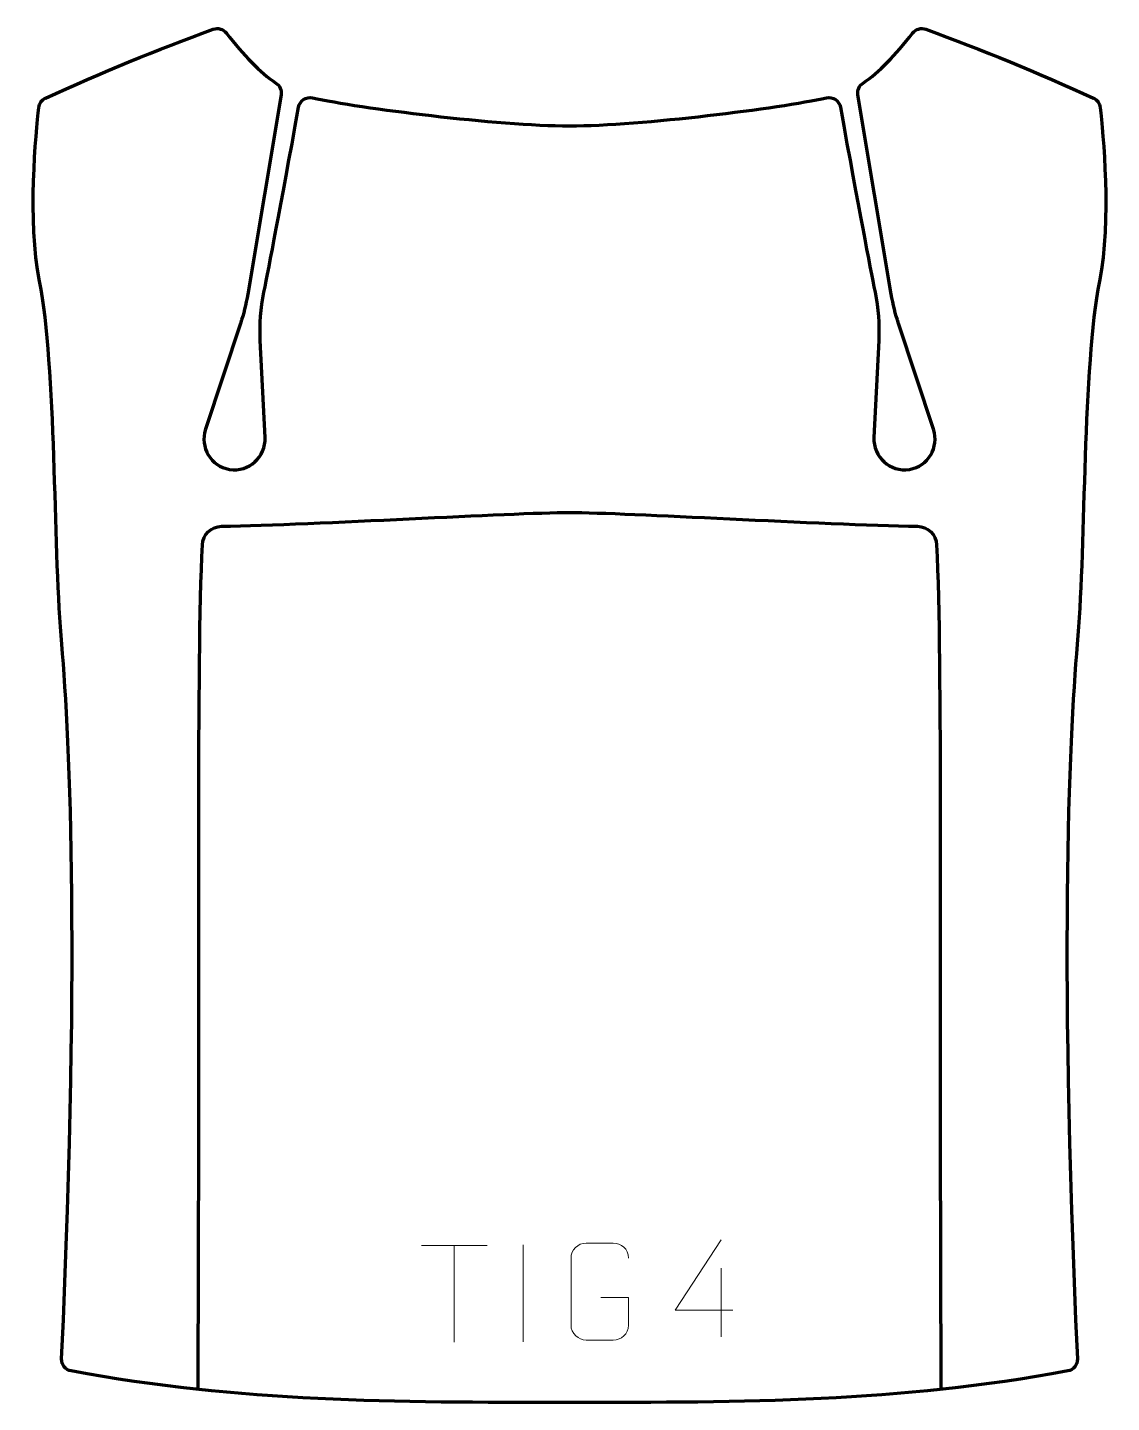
# Model space of a CAD drawing. Header units: millimetres. Extents: x -140 to 140, y -177 to 177.
import ezdxf

# ---------------------------------------------------------------- set-up
doc = ezdxf.new("R2010")
doc.units = ezdxf.units.MM
doc.header["$MEASUREMENT"] = 0
for name, color, linetype in [('layer 1', 7, 'Continuous'), ('layer 2', 7, 'Continuous'), ('layer 3', 7, 'Continuous')]:
    doc.layers.add(name, color=color, linetype=linetype)

msp = doc.modelspace()

# ---------------------------------------------------------------- linework, layer by layer
at = {"layer": 'layer 1', "color": 250, "lineweight": 9}
for points in [[(-38.1712, -136.5421), (-38.1712, -136.5421), (-21.184, -136.5421), (-21.184, -136.5421)], [(-29.6774, -161.4721), (-29.6774, -161.4721), (-29.6774, -136.5186), (-29.6774, -136.5186)], [(-11.9402, -136.4067), (-11.9402, -136.4067), (-11.9402, -161.3808), (-11.9402, -161.3808)], [(39.0932, -142.4092), (39.0932, -142.4092), (39.0932, -160.0739), (39.0932, -160.0739)]]:
    msp.add_open_spline(points, degree=3, dxfattribs=at)
for points, knots in [([(8.065, -149.9194), (8.065, -149.9194), (15.2331, -149.9194), (15.2331, -149.9194), (15.2331, -149.9194), (15.2331, -149.9194), (15.2331, -157.0875), (15.2331, -157.0875), (15.2331, -157.0875), (15.0934, -159.4109), (13.4162, -160.8905), (11.2684, -160.9013), (11.2684, -160.9013), (8.9366, -160.9009), (6.6046, -160.9009), (4.2731, -160.9013), (4.2731, -160.9013), (2.3482, -161.0067), (0.376, -159.1222), (0.3872, -157.1049), (0.3872, -157.1049), (0.3876, -151.3348), (0.3876, -145.5651), (0.3872, -139.7958), (0.3872, -139.7958), (0.3914, -137.6577), (2.1382, -135.9385), (4.2905, -135.9519), (4.2905, -135.9519), (6.6162, -135.9519), (8.9423, -135.9519), (11.2684, -135.9519), (11.2684, -135.9519), (13.2151, -135.9165), (15.2065, -137.408), (15.2331, -139.8457)], [0, 0, 0, 0, 0.1, 0.1, 0.1, 0.1, 0.2, 0.2, 0.2, 0.2, 0.3, 0.3, 0.3, 0.3, 0.4, 0.4, 0.4, 0.4, 0.5, 0.5, 0.5, 0.5, 0.6, 0.6, 0.6, 0.6, 0.7, 0.7, 0.7, 0.7, 0.8, 0.8, 0.8, 0.8, 1, 1, 1, 1]), ([(42.0373, -153.1703), (42.0373, -153.1703), (27.2156, -153.1703), (27.2156, -153.1703), (27.2156, -153.1703), (27.2156, -153.1703), (39.0932, -135.0998), (39.0932, -135.0998)], [0, 0, 0, 0, 0.33333333, 0.33333333, 0.33333333, 0.33333333, 1, 1, 1, 1])]:
    msp.add_open_spline(points, degree=3, knots=knots, dxfattribs=at)
at = {"layer": 'layer 2', "color": 230, "lineweight": 200}
msp.add_open_spline([(-0.0002, 151.9407), (-18.4938, 151.9407), (-54.2161, 156.5054), (-66.1869, 159.1622), (-66.1869, 159.1622), (-67.8471, 159.5305), (-69.4776, 158.4355), (-69.7814, 156.7541), (-69.7814, 156.7541), (-74.5979, 130.094), (-77.3255, 115.996), (-78.7211, 109.0515), (-78.7211, 109.0515), (-79.5406, 104.9752), (-79.8521, 100.8156), (-79.6507, 96.662), (-79.6507, 96.662), (-79.6507, 96.662), (-78.4368, 71.6257), (-78.4368, 71.6257), (-78.4368, 71.6257), (-78.1927, 66.5922), (-82.6267, 62.6126), (-87.5762, 63.4232), (-87.5762, 63.4232), (-92.3645, 64.2075), (-95.3172, 69.1118), (-93.7872, 73.7385), (-93.7872, 73.7385), (-93.7872, 73.7385), (-84.7702, 100.9983), (-84.7702, 100.9983), (-84.7702, 100.9983), (-83.9571, 103.4575), (-83.334, 105.976), (-82.9072, 108.5319), (-82.9072, 108.5319), (-82.9072, 108.5319), (-74.3195, 159.9531), (-74.3195, 159.9531), (-74.3195, 159.9531), (-74.1237, 161.1268), (-74.6345, 162.3005), (-75.6191, 162.9613), (-75.6191, 162.9613), (-79.7156, 165.7094), (-83.993, 170.1576), (-88.4003, 175.8284), (-88.4003, 175.8284), (-89.2014, 176.86), (-90.5688, 177.2671), (-91.793, 176.8207), (-91.793, 176.8207), (-106.3112, 171.5327), (-120.7158, 165.6137), (-135.0043, 159.055), (-135.0043, 159.055), (-135.9636, 158.6143), (-136.6218, 157.701), (-136.739, 156.6476), (-136.739, 156.6476), (-137.4466, 150.2849), (-139.6331, 127.4439), (-136.5396, 111.8999), (-136.5396, 111.8999), (-132.1571, 89.8773), (-132.9537, 43.8302), (-130.9615, 20.6063), (-130.9615, 20.6063), (-128.9853, -2.4331), (-125.8325, -56.9983), (-130.8397, -165.7713), (-130.8397, -165.7713), (-130.909, -167.2744), (-129.866, -168.6055), (-128.3933, -168.8778), (-128.3933, -168.8778), (-84.4495, -176.9998), (-45.5565, -176.9998), (-0.0002, -176.9998), (-0.0002, -176.9998), (45.5561, -176.9998), (84.4492, -176.9998), (128.3934, -168.8778), (128.3934, -168.8778), (129.8661, -168.6055), (130.909, -167.2744), (130.8395, -165.7713), (130.8395, -165.7713), (125.8325, -56.9983), (128.9849, -2.4331), (130.9615, 20.6063), (130.9615, 20.6063), (132.9533, 43.8302), (132.1567, 89.8773), (136.5397, 111.8999), (136.5397, 111.8999), (139.6328, 127.4439), (137.4466, 150.2849), (136.739, 156.6476), (136.739, 156.6476), (136.6219, 157.701), (135.9636, 158.6143), (135.004, 159.055), (135.004, 159.055), (120.7154, 165.6137), (106.3112, 171.5327), (91.793, 176.8207), (91.793, 176.8207), (90.5685, 177.2671), (89.2016, 176.86), (88.3999, 175.8284), (88.3999, 175.8284), (83.9927, 170.1576), (79.7153, 165.7094), (75.6188, 162.9613), (75.6188, 162.9613), (74.6342, 162.3005), (74.1237, 161.1268), (74.3195, 159.9531), (74.3195, 159.9531), (74.3195, 159.9531), (82.9068, 108.5319), (82.9068, 108.5319), (82.9068, 108.5319), (83.3337, 105.976), (83.9567, 103.4575), (84.77, 100.9983), (84.77, 100.9983), (84.77, 100.9983), (93.7869, 73.7385), (93.7869, 73.7385), (93.7869, 73.7385), (95.3172, 69.1118), (92.3645, 64.2075), (87.5759, 63.4232), (87.5759, 63.4232), (82.6264, 62.6126), (78.1923, 66.5922), (78.4364, 71.6257), (78.4364, 71.6257), (78.4364, 71.6257), (79.6507, 96.662), (79.6507, 96.662), (79.6507, 96.662), (79.8522, 100.8156), (79.5403, 104.9752), (78.7211, 109.0515), (78.7211, 109.0515), (77.3252, 115.996), (74.5975, 130.094), (69.781, 156.7541), (69.781, 156.7541), (69.4773, 158.4355), (67.8468, 159.5305), (66.1866, 159.1622), (66.1866, 159.1622), (54.2158, 156.5054), (18.4935, 151.9407), (-0.0002, 151.9407)], degree=3, knots=[0, 0, 0, 0, 0.02439024, 0.02439024, 0.02439024, 0.02439024, 0.04878049, 0.04878049, 0.04878049, 0.04878049, 0.07317073, 0.07317073, 0.07317073, 0.07317073, 0.09756098, 0.09756098, 0.09756098, 0.09756098, 0.12195122, 0.12195122, 0.12195122, 0.12195122, 0.14634146, 0.14634146, 0.14634146, 0.14634146, 0.17073171, 0.17073171, 0.17073171, 0.17073171, 0.19512195, 0.19512195, 0.19512195, 0.19512195, 0.2195122, 0.2195122, 0.2195122, 0.2195122, 0.24390244, 0.24390244, 0.24390244, 0.24390244, 0.26829268, 0.26829268, 0.26829268, 0.26829268, 0.29268293, 0.29268293, 0.29268293, 0.29268293, 0.31707317, 0.31707317, 0.31707317, 0.31707317, 0.34146341, 0.34146341, 0.34146341, 0.34146341, 0.36585366, 0.36585366, 0.36585366, 0.36585366, 0.3902439, 0.3902439, 0.3902439, 0.3902439, 0.41463415, 0.41463415, 0.41463415, 0.41463415, 0.43902439, 0.43902439, 0.43902439, 0.43902439, 0.46341463, 0.46341463, 0.46341463, 0.46341463, 0.48780488, 0.48780488, 0.48780488, 0.48780488, 0.51219512, 0.51219512, 0.51219512, 0.51219512, 0.53658537, 0.53658537, 0.53658537, 0.53658537, 0.56097561, 0.56097561, 0.56097561, 0.56097561, 0.58536585, 0.58536585, 0.58536585, 0.58536585, 0.6097561, 0.6097561, 0.6097561, 0.6097561, 0.63414634, 0.63414634, 0.63414634, 0.63414634, 0.65853659, 0.65853659, 0.65853659, 0.65853659, 0.68292683, 0.68292683, 0.68292683, 0.68292683, 0.70731707, 0.70731707, 0.70731707, 0.70731707, 0.73170732, 0.73170732, 0.73170732, 0.73170732, 0.75609756, 0.75609756, 0.75609756, 0.75609756, 0.7804878, 0.7804878, 0.7804878, 0.7804878, 0.80487805, 0.80487805, 0.80487805, 0.80487805, 0.82926829, 0.82926829, 0.82926829, 0.82926829, 0.85365854, 0.85365854, 0.85365854, 0.85365854, 0.87804878, 0.87804878, 0.87804878, 0.87804878, 0.90243902, 0.90243902, 0.90243902, 0.90243902, 0.92682927, 0.92682927, 0.92682927, 0.92682927, 0.95121951, 0.95121951, 0.95121951, 0.95121951, 1, 1, 1, 1], dxfattribs=at)
at = {"layer": 'layer 3', "color": 142, "lineweight": 200}
msp.add_open_spline([(-95.7036, -173.6339), (-95.1321, -49.6152), (-96.1153, 11.6194), (-94.5662, 44.0009), (-94.5662, 44.0009), (-94.4403, 46.6319), (-92.294, 48.7133), (-89.6605, 48.7567), (-89.6605, 48.7567), (-65.2123, 49.1599), (-14.9383, 52.3049), (-0.0002, 52.3049), (-0.0002, 52.3049), (14.9378, 52.3049), (65.2118, 49.1599), (89.66, 48.7567), (89.66, 48.7567), (92.2938, 48.7133), (94.4401, 46.6319), (94.5657, 44.0009), (94.5657, 44.0009), (96.1155, 11.6194), (95.1319, -49.6152), (95.7034, -173.6339)], degree=3, knots=[0, 0, 0, 0, 0.14285714, 0.14285714, 0.14285714, 0.14285714, 0.28571429, 0.28571429, 0.28571429, 0.28571429, 0.42857143, 0.42857143, 0.42857143, 0.42857143, 0.57142857, 0.57142857, 0.57142857, 0.57142857, 0.71428571, 0.71428571, 0.71428571, 0.71428571, 1, 1, 1, 1], dxfattribs=at)

doc.saveas('drawing.dxf')
